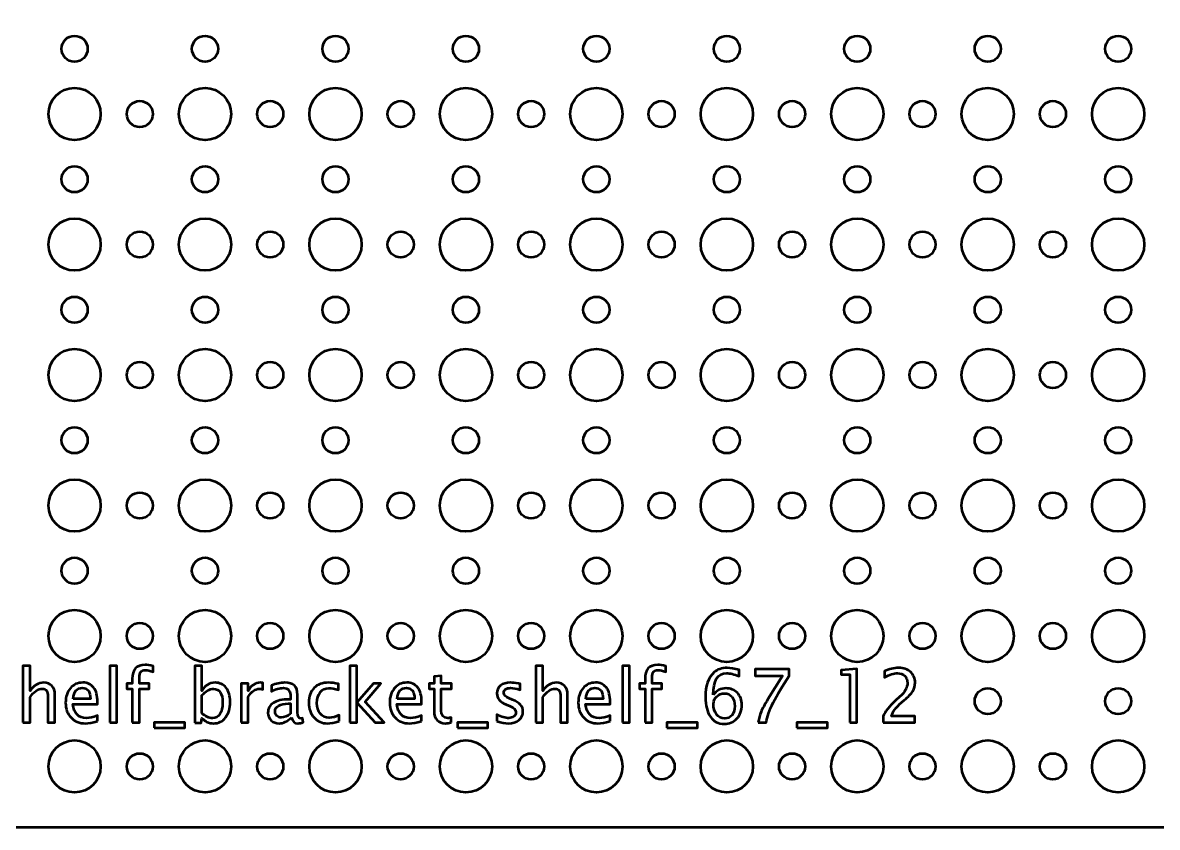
# Model space of a CAD drawing. Header units: centimetres. Extents: x -50 to 50, y -9 to 9.
# Drawn here: x -38.1 to -25.05, y -8.95 to 0.3 of the extents above; entities that cross this region are included whole.
import ezdxf

# ---------------------------------------------------------------- set-up
doc = ezdxf.new("R2010")
doc.units = ezdxf.units.CM
doc.header["$MEASUREMENT"] = 0
doc.layers.add('Layer 1', color=7, linetype='Continuous')

msp = doc.modelspace()

# ---------------------------------------------------------------- linework, layer by layer
at = {"layer": 'Layer 1', "lineweight": 53}
for centre, major_axis in [((-37.5, 0), (0, 0.15)), ((-36, 0), (0, 0.15)), ((-34.5, 0), (0, 0.15)), ((-33, 0), (0, 0.15)), ((-31.5, 0), (0, 0.15)), ((-30, 0), (0, 0.15)), ((-28.5, 0), (0, 0.15)), ((-27, 0), (0, 0.15)), ((-25.5, 0), (0, 0.15)), ((-37.49999, -0.75001), (0, 0.30001)), ((-35.99999, -0.75001), (0, 0.30001)), ((-34.49999, -0.75001), (0, 0.30001)), ((-32.99999, -0.75001), (0, 0.30001)), ((-31.49999, -0.75001), (0, 0.30001)), ((-29.99999, -0.75001), (0, 0.30001)), ((-28.49999, -0.75001), (0, 0.30001)), ((-26.99999, -0.75001), (0, 0.30001)), ((-25.49999, -0.75001), (0, 0.30001)), ((-36.75, -0.75), (0, 0.15)), ((-35.25, -0.75), (0, 0.15)), ((-33.75, -0.75), (0, 0.15)), ((-32.25, -0.75), (0, 0.15)), ((-30.75, -0.75), (0, 0.15)), ((-29.25, -0.75), (0, 0.15)), ((-27.75, -0.75), (0, 0.15)), ((-26.25, -0.75), (0, 0.15)), ((-37.5, -1.5), (0, 0.15)), ((-36, -1.5), (0, 0.15)), ((-34.5, -1.5), (0, 0.15)), ((-33, -1.5), (0, 0.15)), ((-31.5, -1.5), (0, 0.15)), ((-30, -1.5), (0, 0.15)), ((-28.5, -1.5), (0, 0.15)), ((-27, -1.5), (0, 0.15)), ((-25.5, -1.5), (0, 0.15)), ((-37.49999, -2.25001), (0, 0.30001)), ((-35.99999, -2.25001), (0, 0.30001)), ((-34.49999, -2.25001), (0, 0.30001)), ((-32.99999, -2.25001), (0, 0.30001)), ((-31.49999, -2.25001), (0, 0.30001)), ((-29.99999, -2.25001), (0, 0.30001)), ((-28.49999, -2.25001), (0, 0.30001)), ((-26.99999, -2.25001), (0, 0.30001)), ((-25.49999, -2.25001), (0, 0.30001)), ((-36.75, -2.25), (0, 0.15)), ((-35.25, -2.25), (0, 0.15)), ((-33.75, -2.25), (0, 0.15)), ((-32.25, -2.25), (0, 0.15)), ((-30.75, -2.25), (0, 0.15)), ((-29.25, -2.25), (0, 0.15)), ((-27.75, -2.25), (0, 0.15)), ((-26.25, -2.25), (0, 0.15)), ((-37.5, -3), (0, 0.15)), ((-36, -3), (0, 0.15)), ((-34.5, -3), (0, 0.15)), ((-33, -3), (0, 0.15)), ((-31.5, -3), (0, 0.15)), ((-30, -3), (0, 0.15)), ((-28.5, -3), (0, 0.15)), ((-27, -3), (0, 0.15)), ((-25.5, -3), (0, 0.15)), ((-37.49999, -3.75001), (0, 0.30001)), ((-35.99999, -3.75001), (0, 0.30001)), ((-34.49999, -3.75001), (0, 0.30001)), ((-32.99999, -3.75001), (0, 0.30001)), ((-31.49999, -3.75001), (0, 0.30001)), ((-29.99999, -3.75001), (0, 0.30001)), ((-28.49999, -3.75001), (0, 0.30001)), ((-26.99999, -3.75001), (0, 0.30001)), ((-25.49999, -3.75001), (0, 0.30001)), ((-36.75, -3.75), (0, 0.15)), ((-35.25, -3.75), (0, 0.15)), ((-33.75, -3.75), (0, 0.15)), ((-32.25, -3.75), (0, 0.15)), ((-30.75, -3.75), (0, 0.15)), ((-29.25, -3.75), (0, 0.15)), ((-27.75, -3.75), (0, 0.15)), ((-26.25, -3.75), (0, 0.15)), ((-37.5, -4.5), (0, 0.15)), ((-36, -4.5), (0, 0.15)), ((-34.5, -4.5), (0, 0.15)), ((-33, -4.5), (0, 0.15)), ((-31.5, -4.5), (0, 0.15)), ((-30, -4.5), (0, 0.15)), ((-28.5, -4.5), (0, 0.15)), ((-27, -4.5), (0, 0.15)), ((-25.5, -4.5), (0, 0.15)), ((-37.49999, -5.25001), (0, 0.30001)), ((-35.99999, -5.25001), (0, 0.30001)), ((-34.49999, -5.25001), (0, 0.30001)), ((-32.99999, -5.25001), (0, 0.30001)), ((-31.49999, -5.25001), (0, 0.30001)), ((-29.99999, -5.25001), (0, 0.30001)), ((-28.49999, -5.25001), (0, 0.30001)), ((-26.99999, -5.25001), (0, 0.30001)), ((-25.49999, -5.25001), (0, 0.30001)), ((-36.75, -5.25), (0, 0.15)), ((-35.25, -5.25), (0, 0.15)), ((-33.75, -5.25), (0, 0.15)), ((-32.25, -5.25), (0, 0.15)), ((-30.75, -5.25), (0, 0.15)), ((-29.25, -5.25), (0, 0.15)), ((-27.75, -5.25), (0, 0.15)), ((-26.25, -5.25), (0, 0.15)), ((-37.5, -6), (0, 0.15)), ((-36, -6), (0, 0.15)), ((-34.5, -6), (0, 0.15)), ((-33, -6), (0, 0.15)), ((-31.5, -6), (0, 0.15)), ((-30, -6), (0, 0.15)), ((-28.5, -6), (0, 0.15)), ((-27, -6), (0, 0.15)), ((-25.5, -6), (0, 0.15)), ((-37.49999, -6.75001), (0, 0.30001)), ((-35.99999, -6.75001), (0, 0.30001)), ((-34.49999, -6.75001), (0, 0.30001)), ((-32.99999, -6.75001), (0, 0.30001)), ((-31.49999, -6.75001), (0, 0.30001)), ((-29.99999, -6.75001), (0, 0.30001)), ((-28.49999, -6.75001), (0, 0.30001)), ((-26.99999, -6.75001), (0, 0.30001)), ((-25.49999, -6.75001), (0, 0.30001)), ((-36.75, -6.75), (0, 0.15)), ((-35.25, -6.75), (0, 0.15)), ((-33.75, -6.75), (0, 0.15)), ((-32.25, -6.75), (0, 0.15)), ((-30.75, -6.75), (0, 0.15)), ((-29.25, -6.75), (0, 0.15)), ((-27.75, -6.75), (0, 0.15)), ((-26.25, -6.75), (0, 0.15)), ((-27, -7.5), (0, 0.15)), ((-25.5, -7.5), (0, 0.15)), ((-37.49999, -8.25001), (0, 0.30001)), ((-35.99999, -8.25001), (0, 0.30001)), ((-34.49999, -8.25001), (0, 0.30001)), ((-32.99999, -8.25001), (0, 0.30001)), ((-31.49999, -8.25001), (0, 0.30001)), ((-29.99999, -8.25001), (0, 0.30001)), ((-28.49999, -8.25001), (0, 0.30001)), ((-26.99999, -8.25001), (0, 0.30001)), ((-25.49999, -8.25001), (0, 0.30001)), ((-36.75, -8.25), (0, 0.15)), ((-35.25, -8.25), (0, 0.15)), ((-33.75, -8.25), (0, 0.15)), ((-32.25, -8.25), (0, 0.15)), ((-30.75, -8.25), (0, 0.15)), ((-29.25, -8.25), (0, 0.15)), ((-27.75, -8.25), (0, 0.15)), ((-26.25, -8.25), (0, 0.15))]:
    msp.add_ellipse(centre, major_axis=major_axis, ratio=1, dxfattribs=at)
msp.add_open_spline([(-50.2, -8.45), (-50.2, -8.45), (-50.2, 8.45), (-50.2, 8.45), (-50.2, 8.45), (-50.2, 8.72614), (-49.97614, 8.95), (-49.7, 8.95), (-49.7, 8.95), (-49.7, 8.95), (49.7, 8.95), (49.7, 8.95), (49.7, 8.95), (49.97614, 8.95), (50.2, 8.72614), (50.2, 8.45), (50.2, 8.45), (50.2, 8.45), (50.2, -8.45), (50.2, -8.45), (50.2, -8.45), (50.2, -8.72614), (49.97614, -8.95), (49.7, -8.95), (49.7, -8.95), (49.7, -8.95), (-49.7, -8.95), (-49.7, -8.95), (-49.7, -8.95), (-49.97614, -8.95), (-50.2, -8.72614), (-50.2, -8.45)], degree=3, knots=[0, 0, 0, 0, 0.11111111, 0.11111111, 0.11111111, 0.11111111, 0.22222222, 0.22222222, 0.22222222, 0.22222222, 0.33333333, 0.33333333, 0.33333333, 0.33333333, 0.44444444, 0.44444444, 0.44444444, 0.44444444, 0.55555556, 0.55555556, 0.55555556, 0.55555556, 0.66666667, 0.66666667, 0.66666667, 0.66666667, 0.77777778, 0.77777778, 0.77777778, 0.77777778, 1, 1, 1, 1], dxfattribs=at)
at = {"layer": 'Layer 1', "color": 5, "lineweight": 53}
for points, knots in [([(-38.09312, -7.74511), (-38.09312, -7.74511), (-38.09312, -7.09233), (-38.09312, -7.09233), (-38.09312, -7.09233), (-38.09312, -7.09233), (-38.01184, -7.09233), (-38.01184, -7.09233), (-38.01184, -7.09233), (-38.01184, -7.09233), (-38.01184, -7.38118), (-38.01184, -7.38118), (-38.01184, -7.38118), (-37.9688, -7.31839), (-37.91602, -7.28706), (-37.85365, -7.28706), (-37.85365, -7.28706), (-37.81442, -7.28706), (-37.78324, -7.29934), (-37.76024, -7.32403), (-37.76024, -7.32403), (-37.73724, -7.34859), (-37.72566, -7.38175), (-37.72566, -7.42323), (-37.72566, -7.42323), (-37.72566, -7.42323), (-37.72566, -7.74511), (-37.72566, -7.74511), (-37.72566, -7.74511), (-37.72566, -7.74511), (-37.80695, -7.74511), (-37.80695, -7.74511), (-37.80695, -7.74511), (-37.80695, -7.74511), (-37.80695, -7.44976), (-37.80695, -7.44976), (-37.80695, -7.44976), (-37.80695, -7.41646), (-37.81188, -7.39275), (-37.82162, -7.37864), (-37.82162, -7.37864), (-37.8315, -7.36439), (-37.84773, -7.35734), (-37.87045, -7.35734), (-37.87045, -7.35734), (-37.9204, -7.35734), (-37.96753, -7.38993), (-38.01184, -7.45513), (-38.01184, -7.45513), (-38.01184, -7.45513), (-38.01184, -7.74511), (-38.01184, -7.74511), (-38.01184, -7.74511), (-38.01184, -7.74511), (-38.09312, -7.74511), (-38.09312, -7.74511)], [0, 0, 0, 0, 0.06666667, 0.06666667, 0.06666667, 0.06666667, 0.13333333, 0.13333333, 0.13333333, 0.13333333, 0.2, 0.2, 0.2, 0.2, 0.26666667, 0.26666667, 0.26666667, 0.26666667, 0.33333333, 0.33333333, 0.33333333, 0.33333333, 0.4, 0.4, 0.4, 0.4, 0.46666667, 0.46666667, 0.46666667, 0.46666667, 0.53333333, 0.53333333, 0.53333333, 0.53333333, 0.6, 0.6, 0.6, 0.6, 0.66666667, 0.66666667, 0.66666667, 0.66666667, 0.73333333, 0.73333333, 0.73333333, 0.73333333, 0.8, 0.8, 0.8, 0.8, 0.86666667, 0.86666667, 0.86666667, 0.86666667, 1, 1, 1, 1]), ([(-37.09588, -7.74511), (-37.09588, -7.74511), (-37.09588, -7.09233), (-37.09588, -7.09233), (-37.09588, -7.09233), (-37.09588, -7.09233), (-37.0146, -7.09233), (-37.0146, -7.09233), (-37.0146, -7.09233), (-37.0146, -7.09233), (-37.0146, -7.74511), (-37.0146, -7.74511), (-37.0146, -7.74511), (-37.0146, -7.74511), (-37.09588, -7.74511), (-37.09588, -7.74511)], [0, 0, 0, 0, 0.2, 0.2, 0.2, 0.2, 0.4, 0.4, 0.4, 0.4, 0.6, 0.6, 0.6, 0.6, 1, 1, 1, 1]), ([(-36.83595, -7.74511), (-36.83595, -7.74511), (-36.83595, -7.35734), (-36.83595, -7.35734), (-36.83595, -7.35734), (-36.83595, -7.35734), (-36.89959, -7.35734), (-36.89959, -7.35734), (-36.89959, -7.35734), (-36.89959, -7.35734), (-36.89959, -7.29637), (-36.89959, -7.29637), (-36.89959, -7.29637), (-36.89959, -7.29637), (-36.83595, -7.29637), (-36.83595, -7.29637), (-36.83595, -7.29637), (-36.83595, -7.29637), (-36.83595, -7.24261), (-36.83595, -7.24261), (-36.83595, -7.24261), (-36.83595, -7.13565), (-36.78712, -7.08217), (-36.68948, -7.08217), (-36.68948, -7.08217), (-36.6621, -7.08217), (-36.63106, -7.08668), (-36.59634, -7.09571), (-36.59634, -7.09571), (-36.59634, -7.09571), (-36.59634, -7.16091), (-36.59634, -7.16091), (-36.59634, -7.16091), (-36.63317, -7.14905), (-36.66266, -7.14313), (-36.68482, -7.14313), (-36.68482, -7.14313), (-36.71177, -7.14313), (-36.73012, -7.14948), (-36.73985, -7.16232), (-36.73985, -7.16232), (-36.74973, -7.17516), (-36.75467, -7.19901), (-36.75467, -7.23386), (-36.75467, -7.23386), (-36.75467, -7.23386), (-36.75467, -7.29637), (-36.75467, -7.29637), (-36.75467, -7.29637), (-36.75467, -7.29637), (-36.64192, -7.29637), (-36.64192, -7.29637), (-36.64192, -7.29637), (-36.64192, -7.29637), (-36.64192, -7.35734), (-36.64192, -7.35734), (-36.64192, -7.35734), (-36.64192, -7.35734), (-36.75467, -7.35734), (-36.75467, -7.35734), (-36.75467, -7.35734), (-36.75467, -7.35734), (-36.75467, -7.74511), (-36.75467, -7.74511), (-36.75467, -7.74511), (-36.75467, -7.74511), (-36.83595, -7.74511), (-36.83595, -7.74511)], [0, 0, 0, 0, 0.05555556, 0.05555556, 0.05555556, 0.05555556, 0.11111111, 0.11111111, 0.11111111, 0.11111111, 0.16666667, 0.16666667, 0.16666667, 0.16666667, 0.22222222, 0.22222222, 0.22222222, 0.22222222, 0.27777778, 0.27777778, 0.27777778, 0.27777778, 0.33333333, 0.33333333, 0.33333333, 0.33333333, 0.38888889, 0.38888889, 0.38888889, 0.38888889, 0.44444444, 0.44444444, 0.44444444, 0.44444444, 0.5, 0.5, 0.5, 0.5, 0.55555556, 0.55555556, 0.55555556, 0.55555556, 0.61111111, 0.61111111, 0.61111111, 0.61111111, 0.66666667, 0.66666667, 0.66666667, 0.66666667, 0.72222222, 0.72222222, 0.72222222, 0.72222222, 0.77777778, 0.77777778, 0.77777778, 0.77777778, 0.83333333, 0.83333333, 0.83333333, 0.83333333, 0.88888889, 0.88888889, 0.88888889, 0.88888889, 1, 1, 1, 1]), ([(-36.11656, -7.75019), (-36.11656, -7.75019), (-36.11656, -7.09233), (-36.11656, -7.09233), (-36.11656, -7.09233), (-36.11656, -7.09233), (-36.03528, -7.09233), (-36.03528, -7.09233), (-36.03528, -7.09233), (-36.03528, -7.09233), (-36.03528, -7.38118), (-36.03528, -7.38118), (-36.03528, -7.38118), (-36.00198, -7.31839), (-35.95188, -7.28706), (-35.88514, -7.28706), (-35.88514, -7.28706), (-35.83109, -7.28706), (-35.78862, -7.30668), (-35.75757, -7.34605), (-35.75757, -7.34605), (-35.72653, -7.38542), (-35.711, -7.43918), (-35.711, -7.50734), (-35.711, -7.50734), (-35.711, -7.58156), (-35.72864, -7.64153), (-35.76378, -7.68697), (-35.76378, -7.68697), (-35.79892, -7.73255), (-35.8452, -7.75527), (-35.90249, -7.75527), (-35.90249, -7.75527), (-35.95569, -7.75527), (-36, -7.73495), (-36.03528, -7.69417), (-36.03528, -7.69417), (-36.03528, -7.69417), (-36.04516, -7.75019), (-36.04516, -7.75019), (-36.04516, -7.75019), (-36.04516, -7.75019), (-36.11656, -7.75019), (-36.11656, -7.75019)], [0, 0, 0, 0, 0.08333333, 0.08333333, 0.08333333, 0.08333333, 0.16666667, 0.16666667, 0.16666667, 0.16666667, 0.25, 0.25, 0.25, 0.25, 0.33333333, 0.33333333, 0.33333333, 0.33333333, 0.41666667, 0.41666667, 0.41666667, 0.41666667, 0.5, 0.5, 0.5, 0.5, 0.58333333, 0.58333333, 0.58333333, 0.58333333, 0.66666667, 0.66666667, 0.66666667, 0.66666667, 0.75, 0.75, 0.75, 0.75, 0.83333333, 0.83333333, 0.83333333, 0.83333333, 1, 1, 1, 1]), ([(-34.33615, -7.74511), (-34.33615, -7.74511), (-34.33615, -7.09233), (-34.33615, -7.09233), (-34.33615, -7.09233), (-34.33615, -7.09233), (-34.25487, -7.09233), (-34.25487, -7.09233), (-34.25487, -7.09233), (-34.25487, -7.09233), (-34.25487, -7.51411), (-34.25487, -7.51411), (-34.25487, -7.51411), (-34.25487, -7.51411), (-34.06437, -7.29637), (-34.06437, -7.29637), (-34.06437, -7.29637), (-34.06437, -7.29637), (-33.9766, -7.29637), (-33.9766, -7.29637), (-33.9766, -7.29637), (-33.9766, -7.29637), (-34.15863, -7.50578), (-34.15863, -7.50578), (-34.15863, -7.50578), (-34.15863, -7.50578), (-33.9385, -7.74511), (-33.9385, -7.74511), (-33.9385, -7.74511), (-33.9385, -7.74511), (-34.0432, -7.74511), (-34.0432, -7.74511), (-34.0432, -7.74511), (-34.0432, -7.74511), (-34.25487, -7.51496), (-34.25487, -7.51496), (-34.25487, -7.51496), (-34.25487, -7.51496), (-34.25487, -7.74511), (-34.25487, -7.74511), (-34.25487, -7.74511), (-34.25487, -7.74511), (-34.33615, -7.74511), (-34.33615, -7.74511)], [0, 0, 0, 0, 0.08333333, 0.08333333, 0.08333333, 0.08333333, 0.16666667, 0.16666667, 0.16666667, 0.16666667, 0.25, 0.25, 0.25, 0.25, 0.33333333, 0.33333333, 0.33333333, 0.33333333, 0.41666667, 0.41666667, 0.41666667, 0.41666667, 0.5, 0.5, 0.5, 0.5, 0.58333333, 0.58333333, 0.58333333, 0.58333333, 0.66666667, 0.66666667, 0.66666667, 0.66666667, 0.75, 0.75, 0.75, 0.75, 0.83333333, 0.83333333, 0.83333333, 0.83333333, 1, 1, 1, 1]), ([(-32.19788, -7.74511), (-32.19788, -7.74511), (-32.19788, -7.09233), (-32.19788, -7.09233), (-32.19788, -7.09233), (-32.19788, -7.09233), (-32.1166, -7.09233), (-32.1166, -7.09233), (-32.1166, -7.09233), (-32.1166, -7.09233), (-32.1166, -7.38118), (-32.1166, -7.38118), (-32.1166, -7.38118), (-32.07356, -7.31839), (-32.02078, -7.28706), (-31.95841, -7.28706), (-31.95841, -7.28706), (-31.91918, -7.28706), (-31.888, -7.29934), (-31.865, -7.32403), (-31.865, -7.32403), (-31.842, -7.34859), (-31.83042, -7.38175), (-31.83042, -7.42323), (-31.83042, -7.42323), (-31.83042, -7.42323), (-31.83042, -7.74511), (-31.83042, -7.74511), (-31.83042, -7.74511), (-31.83042, -7.74511), (-31.91171, -7.74511), (-31.91171, -7.74511), (-31.91171, -7.74511), (-31.91171, -7.74511), (-31.91171, -7.44976), (-31.91171, -7.44976), (-31.91171, -7.44976), (-31.91171, -7.41646), (-31.91664, -7.39275), (-31.92638, -7.37864), (-31.92638, -7.37864), (-31.93626, -7.36439), (-31.95249, -7.35734), (-31.97521, -7.35734), (-31.97521, -7.35734), (-32.02516, -7.35734), (-32.07229, -7.38993), (-32.1166, -7.45513), (-32.1166, -7.45513), (-32.1166, -7.45513), (-32.1166, -7.74511), (-32.1166, -7.74511), (-32.1166, -7.74511), (-32.1166, -7.74511), (-32.19788, -7.74511), (-32.19788, -7.74511)], [0, 0, 0, 0, 0.06666667, 0.06666667, 0.06666667, 0.06666667, 0.13333333, 0.13333333, 0.13333333, 0.13333333, 0.2, 0.2, 0.2, 0.2, 0.26666667, 0.26666667, 0.26666667, 0.26666667, 0.33333333, 0.33333333, 0.33333333, 0.33333333, 0.4, 0.4, 0.4, 0.4, 0.46666667, 0.46666667, 0.46666667, 0.46666667, 0.53333333, 0.53333333, 0.53333333, 0.53333333, 0.6, 0.6, 0.6, 0.6, 0.66666667, 0.66666667, 0.66666667, 0.66666667, 0.73333333, 0.73333333, 0.73333333, 0.73333333, 0.8, 0.8, 0.8, 0.8, 0.86666667, 0.86666667, 0.86666667, 0.86666667, 1, 1, 1, 1]), ([(-31.20064, -7.74511), (-31.20064, -7.74511), (-31.20064, -7.09233), (-31.20064, -7.09233), (-31.20064, -7.09233), (-31.20064, -7.09233), (-31.11936, -7.09233), (-31.11936, -7.09233), (-31.11936, -7.09233), (-31.11936, -7.09233), (-31.11936, -7.74511), (-31.11936, -7.74511), (-31.11936, -7.74511), (-31.11936, -7.74511), (-31.20064, -7.74511), (-31.20064, -7.74511)], [0, 0, 0, 0, 0.2, 0.2, 0.2, 0.2, 0.4, 0.4, 0.4, 0.4, 0.6, 0.6, 0.6, 0.6, 1, 1, 1, 1]), ([(-30.94071, -7.74511), (-30.94071, -7.74511), (-30.94071, -7.35734), (-30.94071, -7.35734), (-30.94071, -7.35734), (-30.94071, -7.35734), (-31.00435, -7.35734), (-31.00435, -7.35734), (-31.00435, -7.35734), (-31.00435, -7.35734), (-31.00435, -7.29637), (-31.00435, -7.29637), (-31.00435, -7.29637), (-31.00435, -7.29637), (-30.94071, -7.29637), (-30.94071, -7.29637), (-30.94071, -7.29637), (-30.94071, -7.29637), (-30.94071, -7.24261), (-30.94071, -7.24261), (-30.94071, -7.24261), (-30.94071, -7.13565), (-30.89188, -7.08217), (-30.79424, -7.08217), (-30.79424, -7.08217), (-30.76686, -7.08217), (-30.73582, -7.08668), (-30.7011, -7.09571), (-30.7011, -7.09571), (-30.7011, -7.09571), (-30.7011, -7.16091), (-30.7011, -7.16091), (-30.7011, -7.16091), (-30.73793, -7.14905), (-30.76742, -7.14313), (-30.78958, -7.14313), (-30.78958, -7.14313), (-30.81653, -7.14313), (-30.83488, -7.14948), (-30.84461, -7.16232), (-30.84461, -7.16232), (-30.85449, -7.17516), (-30.85943, -7.19901), (-30.85943, -7.23386), (-30.85943, -7.23386), (-30.85943, -7.23386), (-30.85943, -7.29637), (-30.85943, -7.29637), (-30.85943, -7.29637), (-30.85943, -7.29637), (-30.74668, -7.29637), (-30.74668, -7.29637), (-30.74668, -7.29637), (-30.74668, -7.29637), (-30.74668, -7.35734), (-30.74668, -7.35734), (-30.74668, -7.35734), (-30.74668, -7.35734), (-30.85943, -7.35734), (-30.85943, -7.35734), (-30.85943, -7.35734), (-30.85943, -7.35734), (-30.85943, -7.74511), (-30.85943, -7.74511), (-30.85943, -7.74511), (-30.85943, -7.74511), (-30.94071, -7.74511), (-30.94071, -7.74511)], [0, 0, 0, 0, 0.05555556, 0.05555556, 0.05555556, 0.05555556, 0.11111111, 0.11111111, 0.11111111, 0.11111111, 0.16666667, 0.16666667, 0.16666667, 0.16666667, 0.22222222, 0.22222222, 0.22222222, 0.22222222, 0.27777778, 0.27777778, 0.27777778, 0.27777778, 0.33333333, 0.33333333, 0.33333333, 0.33333333, 0.38888889, 0.38888889, 0.38888889, 0.38888889, 0.44444444, 0.44444444, 0.44444444, 0.44444444, 0.5, 0.5, 0.5, 0.5, 0.55555556, 0.55555556, 0.55555556, 0.55555556, 0.61111111, 0.61111111, 0.61111111, 0.61111111, 0.66666667, 0.66666667, 0.66666667, 0.66666667, 0.72222222, 0.72222222, 0.72222222, 0.72222222, 0.77777778, 0.77777778, 0.77777778, 0.77777778, 0.83333333, 0.83333333, 0.83333333, 0.83333333, 0.88888889, 0.88888889, 0.88888889, 0.88888889, 1, 1, 1, 1]), ([(-30.15697, -7.42789), (-30.11803, -7.37751), (-30.06906, -7.35226), (-30.01008, -7.35226), (-30.01008, -7.35226), (-29.95659, -7.35226), (-29.91285, -7.36989), (-29.8787, -7.40531), (-29.8787, -7.40531), (-29.84469, -7.44073), (-29.82762, -7.48617), (-29.82762, -7.54163), (-29.82762, -7.54163), (-29.82762, -7.60527), (-29.84667, -7.65762), (-29.88491, -7.69868), (-29.88491, -7.69868), (-29.92315, -7.73975), (-29.97169, -7.76035), (-30.03082, -7.76035), (-30.03082, -7.76035), (-30.09799, -7.76035), (-30.15076, -7.73312), (-30.18872, -7.67879), (-30.18872, -7.67879), (-30.22682, -7.62432), (-30.24587, -7.54896), (-30.24587, -7.45287), (-30.24587, -7.45287), (-30.24587, -7.32333), (-30.21257, -7.22836), (-30.14611, -7.16768), (-30.14611, -7.16768), (-30.10998, -7.13438), (-30.06003, -7.11773), (-29.99639, -7.11773), (-29.99639, -7.11773), (-29.95942, -7.11773), (-29.91356, -7.12535), (-29.85894, -7.14059), (-29.85894, -7.14059), (-29.85894, -7.14059), (-29.85894, -7.21171), (-29.85894, -7.21171), (-29.85894, -7.21171), (-29.91666, -7.18969), (-29.96407, -7.17869), (-30.00133, -7.17869), (-30.00133, -7.17869), (-30.10504, -7.17869), (-30.15697, -7.2618), (-30.15697, -7.42789)], [0, 0, 0, 0, 0.07142857, 0.07142857, 0.07142857, 0.07142857, 0.14285714, 0.14285714, 0.14285714, 0.14285714, 0.21428571, 0.21428571, 0.21428571, 0.21428571, 0.28571429, 0.28571429, 0.28571429, 0.28571429, 0.35714286, 0.35714286, 0.35714286, 0.35714286, 0.42857143, 0.42857143, 0.42857143, 0.42857143, 0.5, 0.5, 0.5, 0.5, 0.57142857, 0.57142857, 0.57142857, 0.57142857, 0.64285714, 0.64285714, 0.64285714, 0.64285714, 0.71428571, 0.71428571, 0.71428571, 0.71428571, 0.78571429, 0.78571429, 0.78571429, 0.78571429, 0.85714286, 0.85714286, 0.85714286, 0.85714286, 1, 1, 1, 1]), ([(-29.64022, -7.74511), (-29.63232, -7.69741), (-29.62089, -7.65607), (-29.60621, -7.62136), (-29.60621, -7.62136), (-29.59154, -7.58664), (-29.56543, -7.5388), (-29.52818, -7.47813), (-29.52818, -7.47813), (-29.52818, -7.47813), (-29.36167, -7.20917), (-29.36167, -7.20917), (-29.36167, -7.20917), (-29.36167, -7.20917), (-29.67578, -7.20917), (-29.67578, -7.20917), (-29.67578, -7.20917), (-29.67578, -7.20917), (-29.67578, -7.13297), (-29.67578, -7.13297), (-29.67578, -7.13297), (-29.67578, -7.13297), (-29.28292, -7.13297), (-29.28292, -7.13297), (-29.28292, -7.13297), (-29.28292, -7.13297), (-29.28292, -7.20917), (-29.28292, -7.20917), (-29.28292, -7.20917), (-29.4397, -7.44059), (-29.52747, -7.61924), (-29.54624, -7.74511), (-29.54624, -7.74511), (-29.54624, -7.74511), (-29.64022, -7.74511), (-29.64022, -7.74511)], [0, 0, 0, 0, 0.1, 0.1, 0.1, 0.1, 0.2, 0.2, 0.2, 0.2, 0.3, 0.3, 0.3, 0.3, 0.4, 0.4, 0.4, 0.4, 0.5, 0.5, 0.5, 0.5, 0.6, 0.6, 0.6, 0.6, 0.7, 0.7, 0.7, 0.7, 0.8, 0.8, 0.8, 0.8, 1, 1, 1, 1]), ([(-28.58667, -7.74511), (-28.58667, -7.74511), (-28.58667, -7.19393), (-28.58667, -7.19393), (-28.58667, -7.19393), (-28.58667, -7.19393), (-28.68404, -7.19393), (-28.68404, -7.19393), (-28.68404, -7.19393), (-28.68404, -7.19393), (-28.68404, -7.14313), (-28.68404, -7.14313), (-28.68404, -7.14313), (-28.68404, -7.14313), (-28.50539, -7.12789), (-28.50539, -7.12789), (-28.50539, -7.12789), (-28.50539, -7.12789), (-28.50539, -7.74511), (-28.50539, -7.74511), (-28.50539, -7.74511), (-28.50539, -7.74511), (-28.58667, -7.74511), (-28.58667, -7.74511)], [0, 0, 0, 0, 0.14285714, 0.14285714, 0.14285714, 0.14285714, 0.28571429, 0.28571429, 0.28571429, 0.28571429, 0.42857143, 0.42857143, 0.42857143, 0.42857143, 0.57142857, 0.57142857, 0.57142857, 0.57142857, 0.71428571, 0.71428571, 0.71428571, 0.71428571, 1, 1, 1, 1]), ([(-28.20285, -7.74511), (-28.20285, -7.74511), (-28.20285, -7.67399), (-28.20285, -7.67399), (-28.20285, -7.67399), (-28.17914, -7.61853), (-28.1313, -7.558), (-28.05919, -7.49266), (-28.05919, -7.49266), (-28.05919, -7.49266), (-28.01263, -7.45089), (-28.01263, -7.45089), (-28.01263, -7.45089), (-27.95266, -7.39642), (-27.9226, -7.34252), (-27.9226, -7.2889), (-27.9226, -7.2889), (-27.9226, -7.25461), (-27.9329, -7.22779), (-27.95336, -7.20818), (-27.95336, -7.20818), (-27.97382, -7.18857), (-28.00219, -7.17869), (-28.03817, -7.17869), (-28.03817, -7.17869), (-28.08022, -7.17869), (-28.13003, -7.19477), (-28.18761, -7.22695), (-28.18761, -7.22695), (-28.18761, -7.22695), (-28.18761, -7.15583), (-28.18761, -7.15583), (-28.18761, -7.15583), (-28.13328, -7.13043), (-28.07923, -7.11773), (-28.02533, -7.11773), (-28.02533, -7.11773), (-27.96804, -7.11773), (-27.92203, -7.13311), (-27.88732, -7.16401), (-27.88732, -7.16401), (-27.85275, -7.19492), (-27.83539, -7.23584), (-27.83539, -7.28692), (-27.83539, -7.28692), (-27.83539, -7.32361), (-27.84414, -7.35621), (-27.86164, -7.38457), (-27.86164, -7.38457), (-27.87928, -7.41307), (-27.91187, -7.44751), (-27.95971, -7.48815), (-27.95971, -7.48815), (-27.95971, -7.48815), (-27.99118, -7.51496), (-27.99118, -7.51496), (-27.99118, -7.51496), (-28.05665, -7.57041), (-28.09447, -7.62347), (-28.10463, -7.67399), (-28.10463, -7.67399), (-28.10463, -7.67399), (-27.83793, -7.67399), (-27.83793, -7.67399), (-27.83793, -7.67399), (-27.83793, -7.67399), (-27.83793, -7.74511), (-27.83793, -7.74511), (-27.83793, -7.74511), (-27.83793, -7.74511), (-28.20285, -7.74511), (-28.20285, -7.74511)], [0, 0, 0, 0, 0.05263158, 0.05263158, 0.05263158, 0.05263158, 0.10526316, 0.10526316, 0.10526316, 0.10526316, 0.15789474, 0.15789474, 0.15789474, 0.15789474, 0.21052632, 0.21052632, 0.21052632, 0.21052632, 0.26315789, 0.26315789, 0.26315789, 0.26315789, 0.31578947, 0.31578947, 0.31578947, 0.31578947, 0.36842105, 0.36842105, 0.36842105, 0.36842105, 0.42105263, 0.42105263, 0.42105263, 0.42105263, 0.47368421, 0.47368421, 0.47368421, 0.47368421, 0.52631579, 0.52631579, 0.52631579, 0.52631579, 0.57894737, 0.57894737, 0.57894737, 0.57894737, 0.63157895, 0.63157895, 0.63157895, 0.63157895, 0.68421053, 0.68421053, 0.68421053, 0.68421053, 0.73684211, 0.73684211, 0.73684211, 0.73684211, 0.78947368, 0.78947368, 0.78947368, 0.78947368, 0.84210526, 0.84210526, 0.84210526, 0.84210526, 0.89473684, 0.89473684, 0.89473684, 0.89473684, 1, 1, 1, 1]), ([(-37.23827, -7.73072), (-37.29288, -7.74709), (-37.33958, -7.75527), (-37.37853, -7.75527), (-37.37853, -7.75527), (-37.44499, -7.75527), (-37.49904, -7.73326), (-37.54067, -7.68937), (-37.54067, -7.68937), (-37.5823, -7.64549), (-37.60318, -7.58862), (-37.60318, -7.51863), (-37.60318, -7.51863), (-37.60318, -7.45075), (-37.58484, -7.39501), (-37.54801, -7.35141), (-37.54801, -7.35141), (-37.51118, -7.30795), (-37.46404, -7.28621), (-37.40661, -7.28621), (-37.40661, -7.28621), (-37.35228, -7.28621), (-37.31023, -7.30555), (-37.2806, -7.34421), (-37.2806, -7.34421), (-37.25097, -7.38288), (-37.23615, -7.43763), (-37.23615, -7.50861), (-37.23615, -7.50861), (-37.23615, -7.50861), (-37.23657, -7.53344), (-37.23657, -7.53344), (-37.23657, -7.53344), (-37.23657, -7.53344), (-37.52021, -7.53344), (-37.52021, -7.53344), (-37.52021, -7.53344), (-37.50835, -7.64069), (-37.456, -7.69431), (-37.36329, -7.69431), (-37.36329, -7.69431), (-37.32928, -7.69431), (-37.28765, -7.68471), (-37.23827, -7.66552), (-37.23827, -7.66552), (-37.23827, -7.66552), (-37.23827, -7.73072), (-37.23827, -7.73072)], [0, 0, 0, 0, 0.07692308, 0.07692308, 0.07692308, 0.07692308, 0.15384615, 0.15384615, 0.15384615, 0.15384615, 0.23076923, 0.23076923, 0.23076923, 0.23076923, 0.30769231, 0.30769231, 0.30769231, 0.30769231, 0.38461538, 0.38461538, 0.38461538, 0.38461538, 0.46153846, 0.46153846, 0.46153846, 0.46153846, 0.53846154, 0.53846154, 0.53846154, 0.53846154, 0.61538462, 0.61538462, 0.61538462, 0.61538462, 0.69230769, 0.69230769, 0.69230769, 0.69230769, 0.76923077, 0.76923077, 0.76923077, 0.76923077, 0.84615385, 0.84615385, 0.84615385, 0.84615385, 1, 1, 1, 1]), ([(-35.58372, -7.74511), (-35.58372, -7.74511), (-35.58372, -7.29637), (-35.58372, -7.29637), (-35.58372, -7.29637), (-35.58372, -7.29637), (-35.50244, -7.29637), (-35.50244, -7.29637), (-35.50244, -7.29637), (-35.50244, -7.29637), (-35.50244, -7.38118), (-35.50244, -7.38118), (-35.50244, -7.38118), (-35.47012, -7.31839), (-35.42328, -7.28706), (-35.36175, -7.28706), (-35.36175, -7.28706), (-35.35343, -7.28706), (-35.34468, -7.28777), (-35.33565, -7.28918), (-35.33565, -7.28918), (-35.33565, -7.28918), (-35.33565, -7.36524), (-35.33565, -7.36524), (-35.33565, -7.36524), (-35.34976, -7.36058), (-35.36217, -7.35818), (-35.3729, -7.35818), (-35.3729, -7.35818), (-35.42455, -7.35818), (-35.46773, -7.38866), (-35.50244, -7.44976), (-35.50244, -7.44976), (-35.50244, -7.44976), (-35.50244, -7.74511), (-35.50244, -7.74511), (-35.50244, -7.74511), (-35.50244, -7.74511), (-35.58372, -7.74511), (-35.58372, -7.74511)], [0, 0, 0, 0, 0.09090909, 0.09090909, 0.09090909, 0.09090909, 0.18181818, 0.18181818, 0.18181818, 0.18181818, 0.27272727, 0.27272727, 0.27272727, 0.27272727, 0.36363636, 0.36363636, 0.36363636, 0.36363636, 0.45454545, 0.45454545, 0.45454545, 0.45454545, 0.54545455, 0.54545455, 0.54545455, 0.54545455, 0.63636364, 0.63636364, 0.63636364, 0.63636364, 0.72727273, 0.72727273, 0.72727273, 0.72727273, 0.81818182, 0.81818182, 0.81818182, 0.81818182, 1, 1, 1, 1]), ([(-35.00601, -7.68796), (-35.05483, -7.73283), (-35.10182, -7.75527), (-35.14698, -7.75527), (-35.14698, -7.75527), (-35.18409, -7.75527), (-35.21499, -7.7437), (-35.23941, -7.72042), (-35.23941, -7.72042), (-35.26396, -7.69713), (-35.27624, -7.66778), (-35.27624, -7.63236), (-35.27624, -7.63236), (-35.27624, -7.5834), (-35.25563, -7.54572), (-35.21443, -7.51947), (-35.21443, -7.51947), (-35.17322, -7.49323), (-35.1141, -7.4801), (-35.03705, -7.4801), (-35.03705, -7.4801), (-35.03705, -7.4801), (-35.018, -7.4801), (-35.018, -7.4801), (-35.018, -7.4801), (-35.018, -7.4801), (-35.018, -7.42606), (-35.018, -7.42606), (-35.018, -7.42606), (-35.018, -7.37399), (-35.0451, -7.34802), (-35.09942, -7.34802), (-35.09942, -7.34802), (-35.14147, -7.34802), (-35.18748, -7.36129), (-35.23729, -7.38782), (-35.23729, -7.38782), (-35.23729, -7.38782), (-35.23729, -7.32093), (-35.23729, -7.32093), (-35.23729, -7.32093), (-35.18254, -7.29835), (-35.13089, -7.28706), (-35.08249, -7.28706), (-35.08249, -7.28706), (-35.03268, -7.28706), (-34.99585, -7.29835), (-34.97228, -7.32107), (-34.97228, -7.32107), (-34.94858, -7.34379), (-34.93672, -7.37878), (-34.93672, -7.42606), (-34.93672, -7.42606), (-34.93672, -7.42606), (-34.93672, -7.62883), (-34.93672, -7.62883), (-34.93672, -7.62883), (-34.93672, -7.67526), (-34.92247, -7.69854), (-34.89382, -7.69854), (-34.89382, -7.69854), (-34.8903, -7.69854), (-34.88507, -7.69798), (-34.87816, -7.69685), (-34.87816, -7.69685), (-34.87816, -7.69685), (-34.87237, -7.74201), (-34.87237, -7.74201), (-34.87237, -7.74201), (-34.89086, -7.7509), (-34.91118, -7.75527), (-34.93348, -7.75527), (-34.93348, -7.75527), (-34.97144, -7.75527), (-34.99557, -7.73283), (-35.00601, -7.68796)], [0, 0, 0, 0, 0.05, 0.05, 0.05, 0.05, 0.1, 0.1, 0.1, 0.1, 0.15, 0.15, 0.15, 0.15, 0.2, 0.2, 0.2, 0.2, 0.25, 0.25, 0.25, 0.25, 0.3, 0.3, 0.3, 0.3, 0.35, 0.35, 0.35, 0.35, 0.4, 0.4, 0.4, 0.4, 0.45, 0.45, 0.45, 0.45, 0.5, 0.5, 0.5, 0.5, 0.55, 0.55, 0.55, 0.55, 0.6, 0.6, 0.6, 0.6, 0.65, 0.65, 0.65, 0.65, 0.7, 0.7, 0.7, 0.7, 0.75, 0.75, 0.75, 0.75, 0.8, 0.8, 0.8, 0.8, 0.85, 0.85, 0.85, 0.85, 0.9, 0.9, 0.9, 0.9, 1, 1, 1, 1]), ([(-34.45822, -7.73156), (-34.51085, -7.74737), (-34.55629, -7.75527), (-34.59453, -7.75527), (-34.59453, -7.75527), (-34.65521, -7.75527), (-34.70544, -7.73283), (-34.74538, -7.6881), (-34.74538, -7.6881), (-34.78531, -7.64323), (-34.80535, -7.58664), (-34.80535, -7.51848), (-34.80535, -7.51848), (-34.80535, -7.44567), (-34.78559, -7.3888), (-34.74608, -7.34816), (-34.74608, -7.34816), (-34.70657, -7.30738), (-34.6514, -7.28706), (-34.58056, -7.28706), (-34.58056, -7.28706), (-34.5457, -7.28706), (-34.50648, -7.29186), (-34.4633, -7.30145), (-34.4633, -7.30145), (-34.4633, -7.30145), (-34.4633, -7.37004), (-34.4633, -7.37004), (-34.4633, -7.37004), (-34.50916, -7.35649), (-34.54655, -7.34972), (-34.57534, -7.34972), (-34.57534, -7.34972), (-34.61711, -7.34972), (-34.65055, -7.36538), (-34.67553, -7.39656), (-34.67553, -7.39656), (-34.7005, -7.42775), (-34.71306, -7.46938), (-34.71306, -7.52131), (-34.71306, -7.52131), (-34.71306, -7.57168), (-34.70008, -7.61232), (-34.67426, -7.64351), (-34.67426, -7.64351), (-34.64843, -7.67455), (-34.61471, -7.69008), (-34.5728, -7.69008), (-34.5728, -7.69008), (-34.53569, -7.69008), (-34.49759, -7.68048), (-34.45822, -7.66129), (-34.45822, -7.66129), (-34.45822, -7.66129), (-34.45822, -7.73156), (-34.45822, -7.73156)], [0, 0, 0, 0, 0.06666667, 0.06666667, 0.06666667, 0.06666667, 0.13333333, 0.13333333, 0.13333333, 0.13333333, 0.2, 0.2, 0.2, 0.2, 0.26666667, 0.26666667, 0.26666667, 0.26666667, 0.33333333, 0.33333333, 0.33333333, 0.33333333, 0.4, 0.4, 0.4, 0.4, 0.46666667, 0.46666667, 0.46666667, 0.46666667, 0.53333333, 0.53333333, 0.53333333, 0.53333333, 0.6, 0.6, 0.6, 0.6, 0.66666667, 0.66666667, 0.66666667, 0.66666667, 0.73333333, 0.73333333, 0.73333333, 0.73333333, 0.8, 0.8, 0.8, 0.8, 0.86666667, 0.86666667, 0.86666667, 0.86666667, 1, 1, 1, 1]), ([(-33.51192, -7.73072), (-33.56653, -7.74709), (-33.61323, -7.75527), (-33.65218, -7.75527), (-33.65218, -7.75527), (-33.71864, -7.75527), (-33.77269, -7.73326), (-33.81432, -7.68937), (-33.81432, -7.68937), (-33.85595, -7.64549), (-33.87683, -7.58862), (-33.87683, -7.51863), (-33.87683, -7.51863), (-33.87683, -7.45075), (-33.85849, -7.39501), (-33.82166, -7.35141), (-33.82166, -7.35141), (-33.78483, -7.30795), (-33.73769, -7.28621), (-33.68026, -7.28621), (-33.68026, -7.28621), (-33.62593, -7.28621), (-33.58388, -7.30555), (-33.55425, -7.34421), (-33.55425, -7.34421), (-33.52462, -7.38288), (-33.5098, -7.43763), (-33.5098, -7.50861), (-33.5098, -7.50861), (-33.5098, -7.50861), (-33.51022, -7.53344), (-33.51022, -7.53344), (-33.51022, -7.53344), (-33.51022, -7.53344), (-33.79386, -7.53344), (-33.79386, -7.53344), (-33.79386, -7.53344), (-33.782, -7.64069), (-33.72965, -7.69431), (-33.63694, -7.69431), (-33.63694, -7.69431), (-33.60293, -7.69431), (-33.5613, -7.68471), (-33.51192, -7.66552), (-33.51192, -7.66552), (-33.51192, -7.66552), (-33.51192, -7.73072), (-33.51192, -7.73072)], [0, 0, 0, 0, 0.07692308, 0.07692308, 0.07692308, 0.07692308, 0.15384615, 0.15384615, 0.15384615, 0.15384615, 0.23076923, 0.23076923, 0.23076923, 0.23076923, 0.30769231, 0.30769231, 0.30769231, 0.30769231, 0.38461538, 0.38461538, 0.38461538, 0.38461538, 0.46153846, 0.46153846, 0.46153846, 0.46153846, 0.53846154, 0.53846154, 0.53846154, 0.53846154, 0.61538462, 0.61538462, 0.61538462, 0.61538462, 0.69230769, 0.69230769, 0.69230769, 0.69230769, 0.76923077, 0.76923077, 0.76923077, 0.76923077, 0.84615385, 0.84615385, 0.84615385, 0.84615385, 1, 1, 1, 1]), ([(-33.16887, -7.74497), (-33.19399, -7.75188), (-33.21586, -7.75527), (-33.23434, -7.75527), (-33.23434, -7.75527), (-33.27583, -7.75527), (-33.30815, -7.74342), (-33.33129, -7.71971), (-33.33129, -7.71971), (-33.35457, -7.696), (-33.36614, -7.66312), (-33.36614, -7.62093), (-33.36614, -7.62093), (-33.36614, -7.62093), (-33.36614, -7.35734), (-33.36614, -7.35734), (-33.36614, -7.35734), (-33.36614, -7.35734), (-33.42231, -7.35734), (-33.42231, -7.35734), (-33.42231, -7.35734), (-33.42231, -7.35734), (-33.42231, -7.29637), (-33.42231, -7.29637), (-33.42231, -7.29637), (-33.42231, -7.29637), (-33.36614, -7.29637), (-33.36614, -7.29637), (-33.36614, -7.29637), (-33.36614, -7.29637), (-33.36614, -7.21524), (-33.36614, -7.21524), (-33.36614, -7.21524), (-33.36614, -7.21524), (-33.28486, -7.20747), (-33.28486, -7.20747), (-33.28486, -7.20747), (-33.28486, -7.20747), (-33.28486, -7.29637), (-33.28486, -7.29637), (-33.28486, -7.29637), (-33.28486, -7.29637), (-33.16718, -7.29637), (-33.16718, -7.29637), (-33.16718, -7.29637), (-33.16718, -7.29637), (-33.16718, -7.35734), (-33.16718, -7.35734), (-33.16718, -7.35734), (-33.16718, -7.35734), (-33.28486, -7.35734), (-33.28486, -7.35734), (-33.28486, -7.35734), (-33.28486, -7.35734), (-33.28486, -7.60626), (-33.28486, -7.60626), (-33.28486, -7.60626), (-33.28486, -7.66496), (-33.25932, -7.69431), (-33.20838, -7.69431), (-33.20838, -7.69431), (-33.19751, -7.69431), (-33.18439, -7.69248), (-33.16887, -7.68895), (-33.16887, -7.68895), (-33.16887, -7.68895), (-33.16887, -7.74497), (-33.16887, -7.74497)], [0, 0, 0, 0, 0.05555556, 0.05555556, 0.05555556, 0.05555556, 0.11111111, 0.11111111, 0.11111111, 0.11111111, 0.16666667, 0.16666667, 0.16666667, 0.16666667, 0.22222222, 0.22222222, 0.22222222, 0.22222222, 0.27777778, 0.27777778, 0.27777778, 0.27777778, 0.33333333, 0.33333333, 0.33333333, 0.33333333, 0.38888889, 0.38888889, 0.38888889, 0.38888889, 0.44444444, 0.44444444, 0.44444444, 0.44444444, 0.5, 0.5, 0.5, 0.5, 0.55555556, 0.55555556, 0.55555556, 0.55555556, 0.61111111, 0.61111111, 0.61111111, 0.61111111, 0.66666667, 0.66666667, 0.66666667, 0.66666667, 0.72222222, 0.72222222, 0.72222222, 0.72222222, 0.77777778, 0.77777778, 0.77777778, 0.77777778, 0.83333333, 0.83333333, 0.83333333, 0.83333333, 0.88888889, 0.88888889, 0.88888889, 0.88888889, 1, 1, 1, 1]), ([(-32.64563, -7.72902), (-32.64563, -7.72902), (-32.64563, -7.65452), (-32.64563, -7.65452), (-32.64563, -7.65452), (-32.59243, -7.68105), (-32.54628, -7.69431), (-32.50691, -7.69431), (-32.50691, -7.69431), (-32.48349, -7.69431), (-32.46402, -7.68796), (-32.44863, -7.67526), (-32.44863, -7.67526), (-32.43325, -7.6627), (-32.42549, -7.6469), (-32.42549, -7.62785), (-32.42549, -7.62785), (-32.42549, -7.60005), (-32.44708, -7.57705), (-32.49026, -7.55884), (-32.49026, -7.55884), (-32.49026, -7.55884), (-32.53782, -7.53866), (-32.53782, -7.53866), (-32.53782, -7.53866), (-32.60795, -7.50959), (-32.64309, -7.46754), (-32.64309, -7.41293), (-32.64309, -7.41293), (-32.64309, -7.37385), (-32.62926, -7.34308), (-32.6016, -7.32065), (-32.6016, -7.32065), (-32.57394, -7.29821), (-32.53598, -7.28706), (-32.48786, -7.28706), (-32.48786, -7.28706), (-32.46289, -7.28706), (-32.43184, -7.29045), (-32.39501, -7.29736), (-32.39501, -7.29736), (-32.39501, -7.29736), (-32.37808, -7.30061), (-32.37808, -7.30061), (-32.37808, -7.30061), (-32.37808, -7.30061), (-32.37808, -7.36834), (-32.37808, -7.36834), (-32.37808, -7.36834), (-32.42338, -7.3548), (-32.4595, -7.34802), (-32.48645, -7.34802), (-32.48645, -7.34802), (-32.51016, -7.34802), (-32.52893, -7.35324), (-32.54318, -7.36354), (-32.54318, -7.36354), (-32.55729, -7.37385), (-32.56435, -7.38767), (-32.56435, -7.40503), (-32.56435, -7.40503), (-32.56435, -7.42944), (-32.54459, -7.45019), (-32.50494, -7.46698), (-32.50494, -7.46698), (-32.50494, -7.46698), (-32.46585, -7.48349), (-32.46585, -7.48349), (-32.46585, -7.48349), (-32.42154, -7.50212), (-32.39021, -7.52187), (-32.37187, -7.54261), (-32.37187, -7.54261), (-32.35338, -7.56336), (-32.34421, -7.58932), (-32.34421, -7.62037), (-32.34421, -7.62037), (-32.34421, -7.65974), (-32.35973, -7.69205), (-32.39092, -7.71731), (-32.39092, -7.71731), (-32.42196, -7.74257), (-32.46176, -7.75527), (-32.51016, -7.75527), (-32.51016, -7.75527), (-32.54741, -7.75527), (-32.59243, -7.74652), (-32.64563, -7.72902)], [0, 0, 0, 0, 0.04347826, 0.04347826, 0.04347826, 0.04347826, 0.08695652, 0.08695652, 0.08695652, 0.08695652, 0.13043478, 0.13043478, 0.13043478, 0.13043478, 0.17391304, 0.17391304, 0.17391304, 0.17391304, 0.2173913, 0.2173913, 0.2173913, 0.2173913, 0.26086957, 0.26086957, 0.26086957, 0.26086957, 0.30434783, 0.30434783, 0.30434783, 0.30434783, 0.34782609, 0.34782609, 0.34782609, 0.34782609, 0.39130435, 0.39130435, 0.39130435, 0.39130435, 0.43478261, 0.43478261, 0.43478261, 0.43478261, 0.47826087, 0.47826087, 0.47826087, 0.47826087, 0.52173913, 0.52173913, 0.52173913, 0.52173913, 0.56521739, 0.56521739, 0.56521739, 0.56521739, 0.60869565, 0.60869565, 0.60869565, 0.60869565, 0.65217391, 0.65217391, 0.65217391, 0.65217391, 0.69565217, 0.69565217, 0.69565217, 0.69565217, 0.73913043, 0.73913043, 0.73913043, 0.73913043, 0.7826087, 0.7826087, 0.7826087, 0.7826087, 0.82608696, 0.82608696, 0.82608696, 0.82608696, 0.86956522, 0.86956522, 0.86956522, 0.86956522, 0.91304348, 0.91304348, 0.91304348, 0.91304348, 1, 1, 1, 1]), ([(-31.34303, -7.73072), (-31.39764, -7.74709), (-31.44434, -7.75527), (-31.48329, -7.75527), (-31.48329, -7.75527), (-31.54975, -7.75527), (-31.6038, -7.73326), (-31.64543, -7.68937), (-31.64543, -7.68937), (-31.68706, -7.64549), (-31.70794, -7.58862), (-31.70794, -7.51863), (-31.70794, -7.51863), (-31.70794, -7.45075), (-31.6896, -7.39501), (-31.65277, -7.35141), (-31.65277, -7.35141), (-31.61594, -7.30795), (-31.5688, -7.28621), (-31.51137, -7.28621), (-31.51137, -7.28621), (-31.45704, -7.28621), (-31.41499, -7.30555), (-31.38536, -7.34421), (-31.38536, -7.34421), (-31.35573, -7.38288), (-31.34091, -7.43763), (-31.34091, -7.50861), (-31.34091, -7.50861), (-31.34091, -7.50861), (-31.34133, -7.53344), (-31.34133, -7.53344), (-31.34133, -7.53344), (-31.34133, -7.53344), (-31.62497, -7.53344), (-31.62497, -7.53344), (-31.62497, -7.53344), (-31.61311, -7.64069), (-31.56076, -7.69431), (-31.46805, -7.69431), (-31.46805, -7.69431), (-31.43404, -7.69431), (-31.39241, -7.68471), (-31.34303, -7.66552), (-31.34303, -7.66552), (-31.34303, -7.66552), (-31.34303, -7.73072), (-31.34303, -7.73072)], [0, 0, 0, 0, 0.07692308, 0.07692308, 0.07692308, 0.07692308, 0.15384615, 0.15384615, 0.15384615, 0.15384615, 0.23076923, 0.23076923, 0.23076923, 0.23076923, 0.30769231, 0.30769231, 0.30769231, 0.30769231, 0.38461538, 0.38461538, 0.38461538, 0.38461538, 0.46153846, 0.46153846, 0.46153846, 0.46153846, 0.53846154, 0.53846154, 0.53846154, 0.53846154, 0.61538462, 0.61538462, 0.61538462, 0.61538462, 0.69230769, 0.69230769, 0.69230769, 0.69230769, 0.76923077, 0.76923077, 0.76923077, 0.76923077, 0.84615385, 0.84615385, 0.84615385, 0.84615385, 1, 1, 1, 1]), ([(-37.51597, -7.47248), (-37.51597, -7.47248), (-37.31785, -7.47248), (-37.31785, -7.47248), (-37.31785, -7.47248), (-37.31785, -7.38894), (-37.34904, -7.34718), (-37.41127, -7.34718), (-37.41127, -7.34718), (-37.47392, -7.34718), (-37.50878, -7.38894), (-37.51597, -7.47248)], [0, 0, 0, 0, 0.25, 0.25, 0.25, 0.25, 0.5, 0.5, 0.5, 0.5, 1, 1, 1, 1]), ([(-36.03528, -7.63815), (-35.99337, -7.67554), (-35.95343, -7.69431), (-35.91548, -7.69431), (-35.91548, -7.69431), (-35.87808, -7.69431), (-35.84915, -7.67865), (-35.82883, -7.64746), (-35.82883, -7.64746), (-35.80837, -7.61628), (-35.79821, -7.57239), (-35.79821, -7.51566), (-35.79821, -7.51566), (-35.79821, -7.41068), (-35.83293, -7.35818), (-35.90235, -7.35818), (-35.90235, -7.35818), (-35.94779, -7.35818), (-35.9921, -7.38274), (-36.03528, -7.43198), (-36.03528, -7.43198), (-36.03528, -7.43198), (-36.03528, -7.63815), (-36.03528, -7.63815)], [0, 0, 0, 0, 0.14285714, 0.14285714, 0.14285714, 0.14285714, 0.28571429, 0.28571429, 0.28571429, 0.28571429, 0.42857143, 0.42857143, 0.42857143, 0.42857143, 0.57142857, 0.57142857, 0.57142857, 0.57142857, 0.71428571, 0.71428571, 0.71428571, 0.71428571, 1, 1, 1, 1]), ([(-33.78962, -7.47248), (-33.78962, -7.47248), (-33.5915, -7.47248), (-33.5915, -7.47248), (-33.5915, -7.47248), (-33.5915, -7.38894), (-33.62269, -7.34718), (-33.68492, -7.34718), (-33.68492, -7.34718), (-33.74757, -7.34718), (-33.78243, -7.38894), (-33.78962, -7.47248)], [0, 0, 0, 0, 0.25, 0.25, 0.25, 0.25, 0.5, 0.5, 0.5, 0.5, 1, 1, 1, 1]), ([(-31.62073, -7.47248), (-31.62073, -7.47248), (-31.42261, -7.47248), (-31.42261, -7.47248), (-31.42261, -7.47248), (-31.42261, -7.38894), (-31.4538, -7.34718), (-31.51603, -7.34718), (-31.51603, -7.34718), (-31.57868, -7.34718), (-31.61354, -7.38894), (-31.62073, -7.47248)], [0, 0, 0, 0, 0.25, 0.25, 0.25, 0.25, 0.5, 0.5, 0.5, 0.5, 1, 1, 1, 1]), ([(-29.9089, -7.55771), (-29.9089, -7.51242), (-29.91934, -7.47657), (-29.94037, -7.45019), (-29.94037, -7.45019), (-29.96139, -7.4238), (-29.99018, -7.41068), (-30.02673, -7.41068), (-30.02673, -7.41068), (-30.06158, -7.41068), (-30.09136, -7.42225), (-30.11619, -7.44553), (-30.11619, -7.44553), (-30.14117, -7.46867), (-30.15359, -7.49661), (-30.15359, -7.52921), (-30.15359, -7.52921), (-30.15359, -7.58057), (-30.14173, -7.62178), (-30.11817, -7.65282), (-30.11817, -7.65282), (-30.09446, -7.68387), (-30.06313, -7.69939), (-30.02419, -7.69939), (-30.02419, -7.69939), (-29.98877, -7.69939), (-29.96069, -7.68669), (-29.93994, -7.66129), (-29.93994, -7.66129), (-29.9192, -7.63589), (-29.9089, -7.60132), (-29.9089, -7.55771)], [0, 0, 0, 0, 0.11111111, 0.11111111, 0.11111111, 0.11111111, 0.22222222, 0.22222222, 0.22222222, 0.22222222, 0.33333333, 0.33333333, 0.33333333, 0.33333333, 0.44444444, 0.44444444, 0.44444444, 0.44444444, 0.55555556, 0.55555556, 0.55555556, 0.55555556, 0.66666667, 0.66666667, 0.66666667, 0.66666667, 0.77777778, 0.77777778, 0.77777778, 0.77777778, 1, 1, 1, 1]), ([(-35.018, -7.64365), (-35.018, -7.64365), (-35.018, -7.52836), (-35.018, -7.52836), (-35.018, -7.52836), (-35.018, -7.52836), (-35.04411, -7.52752), (-35.04411, -7.52752), (-35.04411, -7.52752), (-35.08926, -7.52752), (-35.12567, -7.53584), (-35.15347, -7.55249), (-35.15347, -7.55249), (-35.18113, -7.56928), (-35.19496, -7.59144), (-35.19496, -7.6191), (-35.19496, -7.6191), (-35.19496, -7.63843), (-35.18804, -7.6548), (-35.17435, -7.6682), (-35.17435, -7.6682), (-35.16052, -7.68161), (-35.14373, -7.68838), (-35.12384, -7.68838), (-35.12384, -7.68838), (-35.08997, -7.68838), (-35.05469, -7.67343), (-35.018, -7.64365)], [0, 0, 0, 0, 0.125, 0.125, 0.125, 0.125, 0.25, 0.25, 0.25, 0.25, 0.375, 0.375, 0.375, 0.375, 0.5, 0.5, 0.5, 0.5, 0.625, 0.625, 0.625, 0.625, 0.75, 0.75, 0.75, 0.75, 1, 1, 1, 1]), ([(-36.58562, -7.80607), (-36.58562, -7.80607), (-36.58562, -7.74511), (-36.58562, -7.74511), (-36.58562, -7.74511), (-36.58562, -7.74511), (-36.23341, -7.74511), (-36.23341, -7.74511), (-36.23341, -7.74511), (-36.23341, -7.74511), (-36.23341, -7.80607), (-36.23341, -7.80607), (-36.23341, -7.80607), (-36.23341, -7.80607), (-36.58562, -7.80607), (-36.58562, -7.80607)], [0, 0, 0, 0, 0.2, 0.2, 0.2, 0.2, 0.4, 0.4, 0.4, 0.4, 0.6, 0.6, 0.6, 0.6, 1, 1, 1, 1]), ([(-33.0986, -7.80607), (-33.0986, -7.80607), (-33.0986, -7.74511), (-33.0986, -7.74511), (-33.0986, -7.74511), (-33.0986, -7.74511), (-32.74639, -7.74511), (-32.74639, -7.74511), (-32.74639, -7.74511), (-32.74639, -7.74511), (-32.74639, -7.80607), (-32.74639, -7.80607), (-32.74639, -7.80607), (-32.74639, -7.80607), (-33.0986, -7.80607), (-33.0986, -7.80607)], [0, 0, 0, 0, 0.2, 0.2, 0.2, 0.2, 0.4, 0.4, 0.4, 0.4, 0.6, 0.6, 0.6, 0.6, 1, 1, 1, 1]), ([(-30.69038, -7.80607), (-30.69038, -7.80607), (-30.69038, -7.74511), (-30.69038, -7.74511), (-30.69038, -7.74511), (-30.69038, -7.74511), (-30.33817, -7.74511), (-30.33817, -7.74511), (-30.33817, -7.74511), (-30.33817, -7.74511), (-30.33817, -7.80607), (-30.33817, -7.80607), (-30.33817, -7.80607), (-30.33817, -7.80607), (-30.69038, -7.80607), (-30.69038, -7.80607)], [0, 0, 0, 0, 0.2, 0.2, 0.2, 0.2, 0.4, 0.4, 0.4, 0.4, 0.6, 0.6, 0.6, 0.6, 1, 1, 1, 1]), ([(-29.19628, -7.80607), (-29.19628, -7.80607), (-29.19628, -7.74511), (-29.19628, -7.74511), (-29.19628, -7.74511), (-29.19628, -7.74511), (-28.84407, -7.74511), (-28.84407, -7.74511), (-28.84407, -7.74511), (-28.84407, -7.74511), (-28.84407, -7.80607), (-28.84407, -7.80607), (-28.84407, -7.80607), (-28.84407, -7.80607), (-29.19628, -7.80607), (-29.19628, -7.80607)], [0, 0, 0, 0, 0.2, 0.2, 0.2, 0.2, 0.4, 0.4, 0.4, 0.4, 0.6, 0.6, 0.6, 0.6, 1, 1, 1, 1])]:
    msp.add_open_spline(points, degree=3, knots=knots, dxfattribs=at)

doc.saveas('drawing.dxf')
